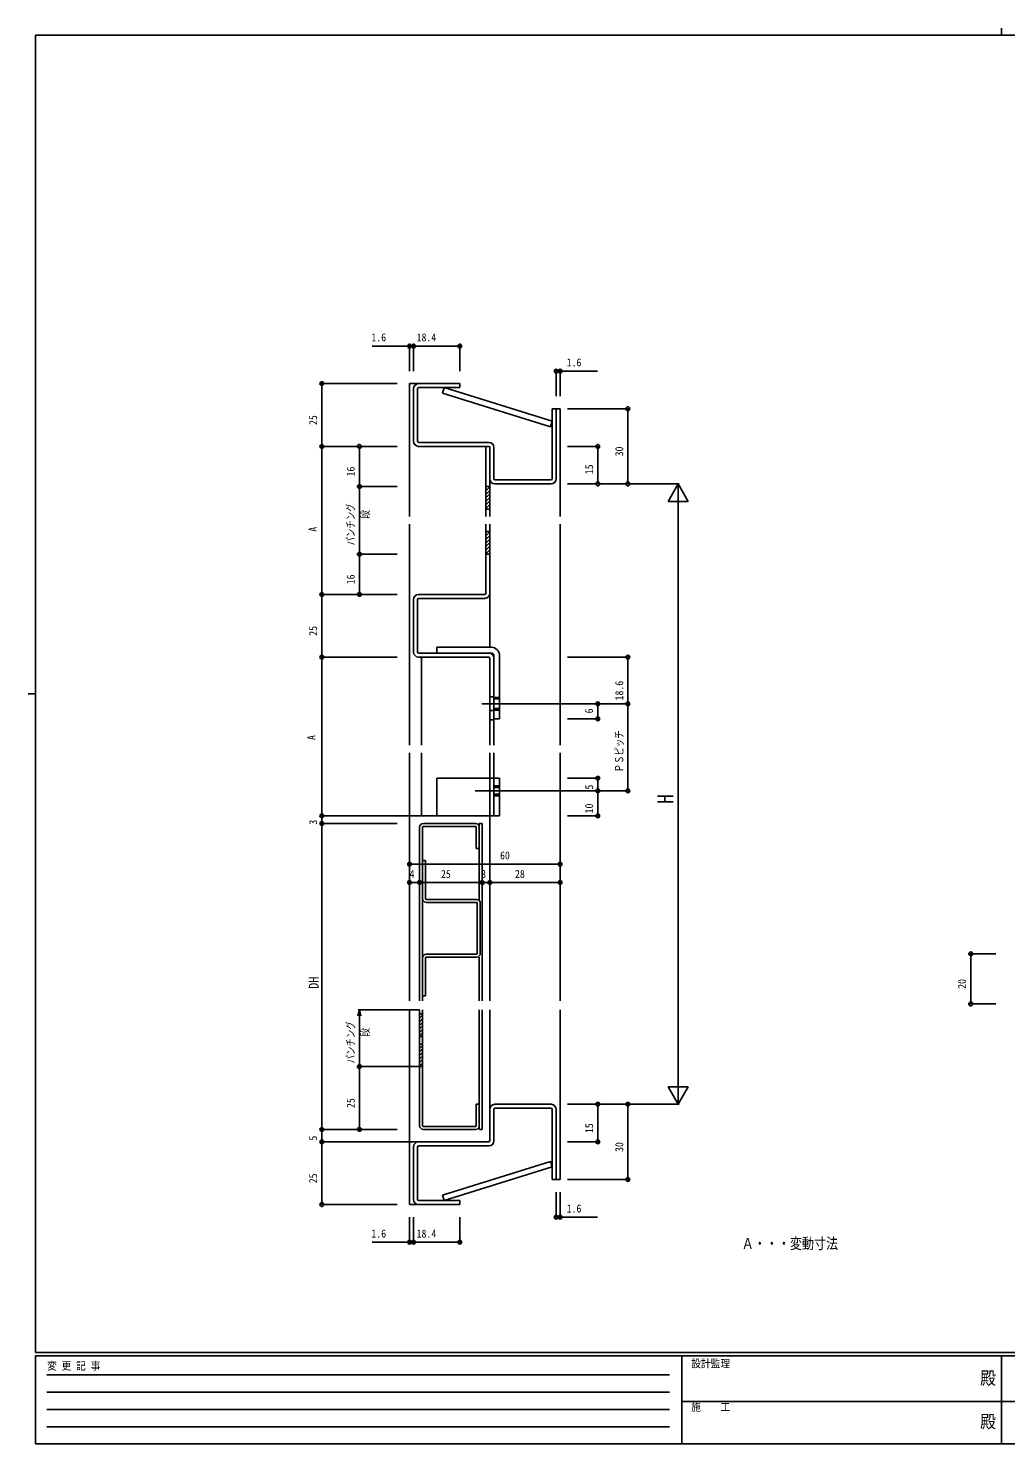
# Model space of a CAD drawing. Units: millimetres, scale not verified. Extents: x -397 to 397, y -282 to 282.
# Drawn here: x -397 to -7, y -282 to 282 of the extents above; entities that cross this region are included whole.
import ezdxf
from ezdxf.enums import TextEntityAlignment as Align

# ---------------------------------------------------------------- set-up
doc = ezdxf.new("R2010")
doc.units = ezdxf.units.MM
doc.header["$LTSCALE"] = 2
for name, color, linetype in [('0-1_USER1', 3, 'Continuous'), ('0-2_YKK_11', 7, 'Continuous'), ('0-3_YKK_12', 2, 'Continuous'), ('0-4_YKK_13', 4, 'Continuous'), ('0-6_YKK_D', 6, 'Continuous'), ('0-7_YKK_ZWAK', 7, 'Continuous')]:
    doc.layers.add(name, color=color, linetype=linetype)
doc.styles.add('ＭＳ ゴシック', font='')
doc.styles.get('ＭＳ ゴシック').set_extended_font_data('MS Gothic')

msp = doc.modelspace()

# ---------------------------------------------------------------- linework, layer by layer
at = {"layer": '0-2_YKK_11'}
for p, q in [((-243.166, 138.456), (-243.166, 117.456)), ((-241.566, 138.356), (-241.566, 117.556)), ((-224.766, 140.456), (-241.166, 140.456)), ((-224.766, 138.856), (-241.066, 138.856)), ((-224.766, 140.456), (-224.766, 138.856)), ((-187.966, 130.456), (-187.966, 102.556)), ((-186.366, 130.456), (-187.966, 130.456)), ((-186.366, 130.456), (-186.366, 102.456)), ((-213.266, 115.456), (-241.166, 115.456)), ((-213.166, 117.056), (-241.066, 117.056)), ((-214.366, 87.456), (-214.366, 115.456)), ((-212.766, 87.456), (-212.766, 115.456)), ((-212.766, 114.956), (-212.766, 102.456)), ((-211.166, 115.056), (-211.166, 102.556)), ((-188.466, 102.056), (-210.666, 102.056)), ((-214.366, 99.155), (-214.065, 99.456)), ((-214.366, 99.456), (-212.766, 99.456)), ((-214.366, 97.741), (-212.766, 99.341)), ((-214.366, 96.327), (-212.766, 97.927)), ((-214.366, 94.913), (-212.766, 96.513)), ((-188.366, 100.456), (-210.766, 100.456)), ((-214.366, 93.499), (-212.766, 95.099)), ((-214.366, 92.084), (-212.766, 93.684)), ((-214.366, 90.67), (-212.766, 92.27)), ((-214.366, 90.456), (-212.766, 90.456)), ((-214.366, 56.956), (-214.366, 84.456)), ((-214.366, 81.456), (-212.766, 81.456)), ((-214.366, 81.155), (-214.065, 81.456)), ((-214.366, 79.741), (-212.766, 81.341)), ((-214.366, 78.327), (-212.766, 79.927)), ((-212.766, 56.856), (-212.766, 84.456)), ((-214.366, 76.913), (-212.766, 78.513)), ((-214.366, 75.499), (-212.766, 77.099)), ((-214.366, 74.084), (-212.766, 75.684)), ((-214.366, 72.67), (-212.766, 74.27)), ((-214.366, 72.456), (-212.766, 72.456)), ((-241.166, 56.456), (-214.866, 56.456)), ((-243.166, 33.456), (-243.166, 54.456)), ((-241.566, 33.556), (-241.566, 54.356)), ((-241.066, 54.856), (-214.766, 54.856)), ((-233.866, 35.356), (-212.166, 35.356)), ((-233.866, 35.356), (-233.866, 33.056)), ((-241.166, 31.456), (-213.266, 31.456)), ((-241.066, 33.056), (-213.166, 33.056)), ((-239.966, -3.703), (-239.966, 31.456)), ((-233.866, 33.056), (-212.166, 33.056)), ((-212.766, 6.456), (-212.766, 30.956)), ((-211.166, 32.056), (-211.166, 6.856)), ((-211.166, 6.456), (-211.166, 31.056)), ((-208.866, 32.056), (-208.866, 6.856)), ((-215.935, 12.856), (-206.112, 12.856)), ((-212.766, 15.606), (-211.166, 15.606)), ((-211.166, 15.356), (-208.866, 15.356)), ((-211.166, 14.756), (-208.866, 14.756)), ((-212.766, 10.106), (-211.166, 10.106)), ((-212.766, 6.456), (-211.166, 6.456)), ((-211.166, 10.956), (-208.866, 10.956)), ((-211.166, 10.356), (-208.866, 10.356)), ((-211.166, 6.856), (-208.866, 6.856)), ((-211.166, 6.456), (-211.166, -3.703)), ((-239.966, -6.703), (-239.966, -31.865)), ((-211.166, -6.703), (-211.166, -31.865)), ((-211.166, -16.862), (-233.866, -16.862)), ((-233.866, -16.862), (-233.866, -31.862)), ((-211.166, -16.862), (-211.166, -31.862)), ((-208.866, -16.862), (-211.166, -16.862)), ((-208.866, -16.862), (-208.866, -31.862)), ((-204.07, -21.862), (-218.674, -21.862)), ((-208.866, -19.862), (-211.166, -19.862)), ((-208.866, -20.562), (-211.166, -20.562)), ((-208.866, -23.162), (-211.166, -23.162)), ((-208.866, -23.862), (-211.166, -23.862)), ((-239.966, -31.865), (-211.166, -31.865)), ((-211.166, -31.862), (-233.866, -31.862)), ((-208.866, -31.862), (-211.166, -31.862)), ((-240.766, -105.547), (-240.766, -36.365)), ((-239.566, -105.547), (-239.566, -36.265)), ((-239.366, -36.065), (-218.366, -36.065)), ((-239.266, -34.865), (-218.467, -34.865)), ((-218.166, -36.265), (-218.166, -44.865)), ((-216.967, -34.865), (-216.967, -65.128)), ((-215.766, -34.865), (-216.967, -34.865)), ((-215.766, -34.865), (-215.766, -105.547)), ((-216.966, -44.865), (-218.166, -44.865)), ((-239.566, -49.628), (-239.566, -64.828)), ((-238.366, -49.628), (-239.566, -49.628)), ((-238.366, -49.628), (-238.366, -64.928)), ((-218.066, -65.128), (-238.166, -65.128)), ((-217.966, -66.328), (-238.066, -66.328)), ((-217.766, -86.728), (-217.766, -66.528)), ((-216.566, -86.628), (-216.566, -66.628)), ((-239.566, -88.428), (-239.566, -103.628)), ((-238.366, -88.328), (-238.366, -103.628)), ((-238.166, -88.128), (-218.066, -88.128)), ((-238.066, -86.928), (-217.966, -86.928)), ((-216.967, -88.128), (-216.967, -105.547)), ((-239.566, -103.628), (-238.366, -103.628)), ((-240.766, -109.179), (-240.766, -155.305)), ((-240.766, -110.805), (-239.566, -110.805)), ((-240.766, -111.105), (-240.465, -110.805)), ((-240.766, -112.519), (-239.566, -111.319)), ((-240.766, -113.933), (-239.566, -112.733)), ((-239.566, -109.179), (-239.566, -155.405)), ((-216.966, -109.179), (-216.966, -156.805)), ((-215.766, -109.179), (-215.766, -156.805)), ((-240.766, -115.348), (-239.566, -114.148)), ((-240.766, -116.762), (-239.566, -115.562)), ((-240.766, -118.176), (-239.566, -116.976)), ((-240.766, -119.59), (-239.566, -118.39)), ((-239.566, -119.805), (-240.766, -119.805)), ((-240.766, -122.805), (-239.566, -122.805)), ((-240.766, -123.105), (-240.465, -122.805)), ((-240.766, -124.519), (-239.566, -123.319)), ((-240.766, -125.933), (-239.566, -124.733)), ((-240.766, -127.348), (-239.566, -126.148)), ((-240.766, -128.762), (-239.566, -127.562)), ((-240.766, -130.176), (-239.566, -128.976)), ((-240.766, -131.59), (-239.566, -130.39)), ((-239.566, -131.805), (-240.766, -131.805)), ((-218.166, -155.405), (-218.166, -146.805)), ((-218.166, -146.805), (-216.966, -146.805)), ((-216.966, -146.805), (-216.966, -156.805)), ((-212.766, -161.305), (-212.766, -148.805)), ((-211.166, -161.405), (-211.166, -148.905)), ((-188.366, -146.805), (-210.766, -146.805)), ((-188.466, -148.405), (-210.666, -148.405)), ((-187.966, -176.805), (-187.966, -148.905)), ((-186.366, -176.805), (-186.366, -148.805)), ((-239.366, -155.605), (-218.366, -155.605)), ((-239.266, -156.805), (-218.466, -156.805)), ((-215.766, -156.805), (-216.926, -156.805)), ((-213.266, -161.805), (-241.166, -161.805)), ((-213.166, -163.405), (-241.066, -163.405)), ((-243.166, -184.805), (-243.166, -163.805)), ((-241.566, -184.705), (-241.566, -163.905)), ((-186.366, -176.805), (-187.966, -176.805)), ((-224.766, -185.205), (-241.066, -185.205)), ((-224.766, -186.805), (-224.766, -185.205)), ((-224.766, -186.805), (-241.166, -186.805))]:
    msp.add_line(p, q, dxfattribs=at)
for centre, radius, start, end in [((-241.166, 138.456), 2, 90, 180), ((-241.066, 138.356), 0.5, 90, 180), ((-241.166, 117.456), 2, 180, 270), ((-241.066, 117.556), 0.5, 180, 270), ((-213.266, 114.956), 0.5, 0, 90), ((-213.166, 115.056), 2, 0, 90), ((-210.766, 102.456), 2, 180, 270), ((-210.666, 102.556), 0.5, 180, 270), ((-188.466, 102.556), 0.5, 270, 0), ((-188.366, 102.456), 2, 270, 0), ((-241.166, 54.456), 2, 90, 180), ((-214.866, 56.956), 0.5, 270, 0), ((-214.766, 56.856), 2, 270, 0), ((-241.066, 54.356), 0.5, 90, 180), ((-212.166, 32.056), 3.3, 0, 90), ((-241.166, 33.456), 2, 180, 270), ((-241.066, 33.556), 0.5, 180, 270), ((-213.266, 30.956), 0.5, 0, 90), ((-213.166, 31.056), 2, 0, 90), ((-212.166, 32.056), 1, 0, 90), ((-239.266, -36.365), 1.5, 90, 180), ((-239.366, -36.265), 0.2, 90, 180), ((-218.467, -36.365), 1.5, 0, 90), ((-218.366, -36.265), 0.2, 0, 90), ((-238.066, -64.828), 1.5, 180, 270), ((-238.166, -64.928), 0.2, 180, 270), ((-218.066, -66.628), 1.5, 0, 90), ((-217.966, -66.528), 0.2, 0, 90), ((-238.066, -88.428), 1.5, 90, 180), ((-238.166, -88.328), 0.2, 90, 180), ((-218.066, -86.628), 1.5, 270, 0), ((-217.966, -86.728), 0.2, 270, 0), ((-210.766, -148.805), 2, 90, 180), ((-210.666, -148.905), 0.5, 90, 180), ((-188.466, -148.905), 0.5, 0, 90), ((-188.366, -148.805), 2, 0, 90), ((-239.266, -155.305), 1.5, 180, 270), ((-239.366, -155.405), 0.2, 180, 270), ((-218.466, -155.305), 1.5, 270, 0), ((-218.366, -155.405), 0.2, 270, 0), ((-241.166, -163.805), 2, 90, 180), ((-241.066, -163.905), 0.5, 90, 180), ((-213.266, -161.305), 0.5, 270, 0), ((-213.166, -161.405), 2, 270, 0), ((-241.166, -184.805), 2, 180, 270), ((-241.066, -184.705), 0.5, 180, 270)]:
    msp.add_arc(centre, radius, start, end, dxfattribs=at)
at = {"layer": '0-3_YKK_12'}
for p, q in [((-244.766, 140.456), (-244.766, 87.456)), ((-241.666, 140.456), (-244.766, 140.456)), ((-184.766, 130.456), (-186.366, 130.456)), ((-184.766, 130.456), (-184.766, 87.456)), ((-244.766, 84.456), (-244.766, -3.703)), ((-184.766, 84.456), (-184.766, -3.703)), ((-212.766, 57.456), (-212.766, 35.356)), ((-212.766, 6.456), (-212.766, -3.703)), ((-244.766, -6.703), (-244.766, -105.547)), ((-212.766, -6.703), (-212.766, -105.547)), ((-184.766, -6.703), (-184.766, -105.547)), ((-244.766, -186.805), (-244.766, -109.179)), ((-212.766, -148.405), (-212.766, -109.179)), ((-184.766, -176.805), (-184.766, -109.179)), ((-184.766, -176.805), (-186.366, -176.805)), ((-241.666, -186.805), (-244.766, -186.805))]:
    msp.add_line(p, q, dxfattribs=at)
at = {"layer": '0-4_YKK_13'}
for p, q in [((-231.609, 136.66), (-230.924, 138.856)), ((-188.651, 123.26), (-231.609, 136.66)), ((-187.966, 125.456), (-230.924, 138.856)), ((-188.651, 123.26), (-187.966, 125.456)), ((-188.651, -169.609), (-231.609, -183.009)), ((-187.966, -171.805), (-230.924, -185.205)), ((-188.651, -169.609), (-187.966, -171.805)), ((-231.609, -183.009), (-230.924, -185.205))]:
    msp.add_line(p, q, dxfattribs=at)
at = {"layer": '0-6_YKK_D'}
for p, q in [((-259.666, 155.456), (-244.766, 155.456)), ((-244.766, 145.456), (-244.766, 155.956)), ((-244.766, 155.456), (-243.166, 155.456)), ((-243.166, 145.456), (-243.166, 155.956)), ((-243.166, 146.056), (-243.166, 155.956)), ((-243.166, 155.456), (-224.766, 155.456)), ((-224.766, 145.456), (-224.766, 155.956)), ((-186.366, 135.456), (-186.366, 145.956)), ((-184.766, 145.456), (-186.366, 145.456)), ((-184.766, 135.456), (-184.766, 145.956)), ((-169.866, 145.456), (-184.766, 145.456)), ((-249.766, 140.456), (-280.266, 140.456)), ((-279.766, 140.456), (-279.766, 115.456)), ((-181.766, 130.456), (-157.266, 130.456)), ((-157.766, 130.456), (-157.766, 100.456)), ((-249.766, 115.456), (-280.266, 115.456)), ((-250.366, 115.456), (-280.266, 115.456)), ((-279.766, 115.456), (-279.766, 56.456)), ((-250.366, 115.456), (-265.266, 115.456)), ((-264.766, 115.456), (-264.766, 99.456)), ((-181.766, 115.456), (-169.266, 115.456)), ((-169.766, 100.456), (-169.766, 115.456)), ((-249.766, 99.456), (-265.266, 99.456)), ((-249.766, 99.456), (-265.266, 99.456)), ((-264.766, 99.456), (-264.766, 72.456)), ((-181.766, 100.456), (-137.266, 100.456)), ((-181.766, 100.456), (-169.266, 100.456)), ((-179.963, 100.456), (-157.266, 100.456)), ((-137.766, 100.456), (-141.766, 93.528)), ((-137.766, 100.456), (-137.766, -146.805)), ((-137.766, 100.456), (-133.766, 93.528)), ((-133.766, 93.528), (-141.766, 93.528)), ((-249.766, 72.456), (-265.266, 72.456)), ((-249.766, 72.456), (-265.266, 72.456)), ((-264.766, 56.456), (-264.766, 72.456)), ((-250.366, 56.456), (-280.266, 56.456)), ((-249.766, 56.456), (-280.266, 56.456)), ((-279.766, 56.456), (-279.766, 31.456)), ((-249.766, 56.456), (-265.266, 56.456)), ((-249.766, 31.456), (-280.266, 31.456)), ((-249.766, 31.456), (-280.266, 31.456)), ((-279.766, 31.456), (-279.766, -31.865)), ((-181.766, 31.456), (-157.266, 31.456)), ((-157.766, 31.456), (-157.766, 12.856)), ((-206.112, 12.856), (-157.266, 12.856)), ((-181.766, 12.856), (-157.266, 12.856)), ((-181.766, 12.856), (-169.266, 12.856)), ((-169.766, 12.856), (-169.766, 6.856)), ((-157.766, 12.856), (-157.766, -21.862)), ((-181.766, 6.856), (-169.266, 6.856)), ((-181.766, -16.862), (-169.266, -16.862)), ((-169.766, -16.862), (-169.766, -21.862)), ((-218.674, -21.862), (-169.266, -21.862)), ((-181.766, -21.862), (-157.266, -21.862)), ((-181.766, -21.862), (-169.266, -21.862)), ((-169.766, -21.862), (-169.766, -31.862)), ((-249.766, -31.865), (-280.266, -31.865)), ((-239.966, -31.865), (-280.266, -31.865)), ((-279.766, -31.865), (-279.766, -34.865)), ((-181.766, -31.862), (-169.266, -31.862)), ((-249.766, -34.865), (-280.266, -34.865)), ((-249.766, -34.865), (-280.266, -34.865)), ((-279.766, -34.865), (-279.766, -156.805)), ((-244.766, -105.547), (-244.766, -50.544)), ((-184.766, -105.547), (-184.766, -50.544)), ((-244.766, -51.044), (-184.766, -51.044)), ((-244.766, -105.547), (-244.766, -57.957)), ((-244.766, -58.457), (-240.766, -58.457)), ((-240.766, -105.547), (-240.766, -57.957)), ((-240.766, -105.547), (-240.766, -57.957)), ((-240.766, -58.457), (-215.766, -58.457)), ((-215.766, -105.547), (-215.766, -57.957)), ((-215.766, -105.547), (-215.766, -57.957)), ((-215.766, -58.457), (-212.766, -58.457)), ((-212.766, -105.547), (-212.766, -57.957)), ((-212.766, -105.547), (-212.766, -57.957)), ((-212.766, -58.457), (-184.766, -58.457)), ((-184.766, -105.547), (-184.766, -57.957)), ((-11.147, -86.805), (-21.647, -86.805)), ((-21.147, -86.805), (-21.147, -106.805)), ((-11.147, -106.805), (-21.647, -106.805)), ((-265.411, -111.589), (-264.766, -109.179)), ((-240.766, -109.179), (-265.266, -109.179)), ((-264.766, -109.179), (-264.766, -111.674)), ((-264.766, -109.179), (-264.12, -111.589)), ((-264.766, -131.805), (-264.766, -111.674)), ((-249.766, -131.805), (-265.266, -131.805)), ((-240.766, -131.805), (-265.266, -131.805)), ((-264.766, -156.805), (-264.766, -131.805)), ((-137.766, -146.805), (-141.766, -139.876)), ((-133.766, -139.876), (-141.766, -139.876)), ((-137.766, -146.805), (-133.766, -139.876)), ((-181.766, -146.805), (-137.266, -146.805)), ((-181.766, -146.805), (-169.266, -146.805)), ((-180.166, -146.805), (-157.266, -146.805)), ((-169.766, -161.805), (-169.766, -146.805)), ((-157.766, -176.805), (-157.766, -146.805)), ((-249.766, -156.805), (-280.266, -156.805)), ((-250.266, -156.805), (-280.266, -156.805)), ((-279.766, -156.805), (-279.766, -161.805)), ((-250.266, -156.805), (-265.266, -156.805)), ((-249.766, -161.805), (-280.266, -161.805)), ((-241.166, -161.805), (-280.266, -161.805)), ((-279.766, -161.805), (-279.766, -186.805)), ((-181.766, -161.805), (-169.266, -161.805)), ((-181.766, -176.805), (-157.266, -176.805)), ((-186.366, -181.805), (-186.366, -192.305)), ((-184.766, -181.805), (-184.766, -192.305)), ((-249.766, -186.805), (-280.266, -186.805)), ((-244.766, -191.805), (-244.766, -202.305)), ((-243.166, -191.805), (-243.166, -202.305)), ((-224.766, -191.805), (-224.766, -202.305)), ((-184.766, -191.805), (-186.366, -191.805)), ((-169.866, -191.805), (-184.766, -191.805)), ((-243.166, -192.47), (-243.166, -202.305)), ((-259.666, -201.805), (-244.766, -201.805)), ((-244.766, -201.805), (-243.166, -201.805)), ((-243.166, -201.805), (-224.766, -201.805))]:
    msp.add_line(p, q, dxfattribs=at)
for centre in [(-244.766, 155.456), (-243.166, 155.456), (-243.166, 155.456), (-224.766, 155.456), (-279.766, 140.456), (-186.366, 145.456), (-184.766, 145.456), (-157.766, 130.456), (-279.766, 115.456), (-264.766, 115.456), (-169.766, 115.456), (-264.766, 99.456), (-169.766, 100.456), (-157.766, 100.456), (-264.766, 72.456), (-279.766, 56.456), (-264.766, 56.456), (-279.766, 31.456), (-157.766, 31.456), (-169.766, 12.856), (-157.766, 12.856), (-169.766, 6.856), (-169.766, -16.862), (-169.766, -21.862), (-157.766, -21.862), (-279.766, -31.865), (-169.766, -31.862), (-279.766, -34.865), (-244.766, -51.044), (-184.766, -51.044), (-244.766, -58.457), (-240.766, -58.457), (-240.766, -58.457), (-215.766, -58.457), (-215.766, -58.457), (-212.766, -58.457), (-212.766, -58.457), (-184.766, -58.457), (-21.147, -86.805), (-21.147, -106.805), (-264.766, -131.805), (-169.766, -146.805), (-157.766, -146.805), (-279.766, -156.805), (-264.766, -156.805), (-279.766, -161.805), (-169.766, -161.805), (-157.766, -176.805), (-279.766, -186.805), (-186.366, -191.805), (-184.766, -191.805), (-244.766, -201.805), (-243.166, -201.805), (-243.166, -201.805), (-224.766, -201.805)]:
    msp.add_circle(centre, 0.75, dxfattribs=at)
at = {"layer": '0-7_YKK_ZWAK'}
for p, q in [((-8.886, 282.1), (-8.886, 279.3)), ((376.1, 279.3), (-393.9, 279.3)), ((-393.9, -245.7), (-393.9, 279.3)), ((-396.7, 16.8), (-393.9, 16.8)), ((376.1, -245.7), (-393.9, -245.7)), ((338.3, -247.1), (-393.9, -247.1)), ((-393.9, -282.1), (-393.9, -247.1)), ((-136.3, -247.1), (-136.3, -282.1)), ((-8.9, -247.1), (-8.9, -282.1)), ((-389.301, -254.612), (-141.109, -254.612)), ((-389.301, -261.541), (-141.109, -261.541)), ((-389.301, -268.47), (-141.109, -268.47)), ((-136.3, -265.299), (-7.5, -265.299)), ((-7.5, -265.299), (121.3, -265.299)), ((-389.301, -275.398), (-141.109, -275.398)), ((-393.9, -282.1), (338.3, -282.1))]:
    msp.add_line(p, q, dxfattribs=at)

# ---------------------------------------------------------------- texts
at = {"layer": '0-1_USER1', "style": 'ＭＳ ゴシック', "width": 0.8}
msp.add_text('Ａ・・・変動寸法', height=4.399, dxfattribs=at).set_placement((-112.389, -205.808), align=Align.BOTTOM_LEFT)
at = {"layer": '0-6_YKK_D', "style": 'ＭＳ ゴシック', "width": 0.9}
for s, p in [('1.6', (-259.977, 156.356)), ('18.4', (-241.947, 156.356)), ('1.6', (-182.147, 146.356)), ('60', (-208.698, -50.144)), ('4', (-244.747, -57.557)), ('25', (-232.247, -57.557)), ('3', (-216.247, -57.557)), ('28', (-202.747, -57.557)), ('1.6', (-182.147, -190.905)), ('1.6', (-259.977, -200.905)), ('18.4', (-241.947, -200.905))]:
    msp.add_text(s, height=3.189, dxfattribs=at).set_placement(p, align=Align.BOTTOM_LEFT)
at = {"layer": '0-6_YKK_D', "style": 'ＭＳ ゴシック'}
for s, height, width, p in [('25', 3.189, 0.9, (-280.666, 123.974)), ('30', 3.189, 0.9, (-158.666, 111.474)), ('15', 3.189, 0.9, (-170.666, 104.344)), ('16', 3.189, 0.9, (-265.666, 103.474)), ('パンチング', 3.189, 0.75, (-265.666, 75.974)), ('\u3000\u3000段', 3.189, 0.75, (-259.966, 79.974)), ('A', 3.189, 0.9, (-280.767, 81.426)), ('16', 3.189, 0.9, (-265.666, 60.474)), ('25', 3.189, 0.9, (-280.666, 39.974)), ('18.6', 3.189, 0.9, (-158.666, 14.174)), ('6', 3.189, 0.9, (-170.666, 9.011)), ('A', 3.189, 0.9, (-281.296, -1.6)), ('ＰＳピッチ', 3.189, 0.75, (-158.666, -14.485)), ('5', 3.189, 0.9, (-170.666, -21.344)), ('10', 3.189, 0.9, (-170.666, -30.844)), ('H', 6.378, 0.9, (-137.766, -27.083)), ('3', 3.189, 0.9, (-280.666, -35.346)), ('DH', 3.981, 0.9, (-279.766, -100.798)), ('20', 3.189, 0.9, (-22.047, -100.786)), ('パンチング', 3.189, 0.75, (-265.666, -130.473)), ('\u3000\u3000段', 3.189, 0.75, (-259.966, -126.473)), ('25', 3.189, 0.9, (-265.666, -148.286)), ('15', 3.189, 0.9, (-170.666, -158.286)), ('5', 3.189, 0.9, (-280.666, -161.286)), ('30', 3.189, 0.9, (-158.666, -165.786)), ('25', 3.189, 0.9, (-280.666, -178.286))]:
    msp.add_text(s, height=height, rotation=90, dxfattribs=dict(at, width=width)).set_placement(p, align=Align.BOTTOM_LEFT)
at = {"layer": '0-7_YKK_ZWAK', "style": 'ＭＳ ゴシック', "width": 0.9}
for s, height, p in [('設計監理', 3.079, (-132.531, -252.633)), ('変 更 記 事', 3.079, (-389.186, -253.547)), ('殿', 5.132, (-17.382, -260.056)), ('施\u3000\u3000工', 3.079, (-132.531, -269.954)), ('殿', 5.132, (-17.382, -277.378))]:
    msp.add_text(s, height=height, dxfattribs=at).set_placement(p, align=Align.BOTTOM_LEFT)

doc.saveas('drawing.dxf')
